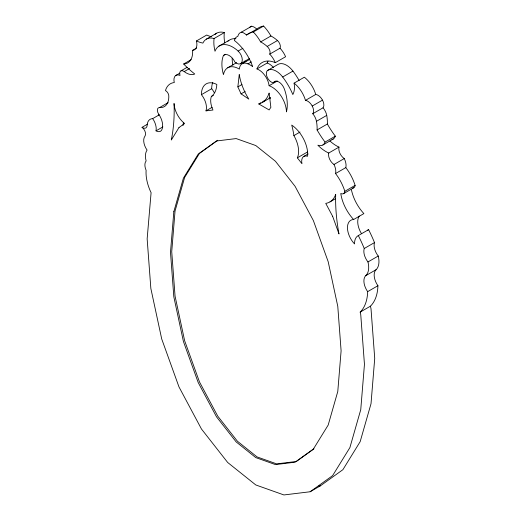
<?xml version="1.0" encoding="UTF-8"?>
<svg xmlns="http://www.w3.org/2000/svg" width="521" height="521" viewBox="0 0 521 521"><rect width="100%" height="100%" fill="white"/><g stroke="black" fill="none" stroke-linecap="round" stroke-linejoin="round"><path stroke-width="0.78" d="M237.863 86.89L239.25 74.516A41.908 24.194 60 0 0 248.83 99.12L241.054 93.852L237.863 86.89L241.972 84.519M217.739 140.266L199.465 153.376L184.649 177.407L175.049 210.992L171.728 251.623L175.049 296.097L184.649 340.767L199.465 381.9L217.739 416.116L237.394 441.202L257.035 456.904L276.671 463.879L296.325 461.489L313.948 448.842M310.125 491.759L332.632 475.608L349.897 447.598L360.753 409.643L364.453 364.316L360.753 314.717L360.187 312.092A54.08 31.221 60 0 0 367.663 291.643A12.856 7.424 60 0 1 365.788 275.642A19.726 11.39 60 0 0 367.976 261.952A11.794 6.812 60 0 1 364.244 248.497A110.83 63.992 60 0 0 358.331 235.57L368.594 229.644A110.83 63.992 60 0 1 374.508 242.571A11.794 6.812 60 0 0 378.246 256.026A19.726 11.39 60 0 1 376.058 269.715A12.856 7.424 60 0 0 377.927 285.716A54.08 31.221 60 0 1 370.451 306.166L371.017 308.79L374.723 358.389L371.017 403.716L360.161 441.671L342.896 469.682L320.395 485.832L310.125 491.759L283.925 494.95L255.798 484.96L227.677 462.479L201.477 429.03L178.97 386.895L161.705 338.95L150.849 288.458L147.15 238.859L151.09 192.685A34.406 19.863 60 0 1 146.114 170.347A10.355 5.978 60 0 1 146.114 160.963A16.529 9.541 60 0 1 147.072 150.094A11.657 6.734 60 0 1 144.968 136.118A5.698 3.289 60 0 0 142.038 127.319L147.508 124.161M158.846 115.063L152.686 118.619A12.478 7.203 60 0 1 156.026 130.849A9.02 5.21 60 0 0 161.816 129.775A14.106 8.147 60 0 0 158.762 114.275A5.112 2.95 60 0 1 159.543 107.58A21.569 12.452 60 0 0 168.784 95.818A4.285 2.475 60 0 0 165.45 90.595A27.294 15.754 60 0 1 174.281 82.546A9.775 5.646 60 0 1 180.038 75.428A5.503 3.178 60 0 1 180.526 71.175A5.503 3.178 60 0 1 184.2 71.598A18.027 10.407 60 0 0 194.737 73.995A81.504 47.059 60 0 1 183.672 63.992A23.784 13.735 60 0 0 192.601 50.355A11.775 6.799 60 0 0 196.437 40.964L206.7 35.037A47.157 27.229 60 0 0 211.578 36.789M206.44 39.101L216.703 33.175M192.601 50.355L196.704 47.984M196.437 40.964A47.157 27.229 60 0 0 202.897 43.093A23.373 13.494 60 0 1 214.079 38.528L224.349 32.595A32.647 18.847 60 0 0 224.772 43.054M183.672 63.992L191.2 59.648M225.515 54.282L223.457 55.467A32.282 18.639 60 0 0 223.457 74.627A22.266 12.856 60 0 1 239.367 69.124A13.748 7.939 60 0 1 247.976 63.849A29.261 16.893 60 0 1 252.574 66.506A34.959 20.182 60 0 0 234.333 40.443A13.618 7.861 60 0 1 237.83 36.379A13.683 7.9 60 0 1 241.451 32.133L251.715 26.206A11.273 6.506 60 0 1 256.768 29.124A40.371 23.308 60 0 1 263.606 26.05A30.824 17.799 60 0 1 270.927 35.982A31.143 17.981 60 0 1 277.459 40.521A5.477 3.165 60 0 1 280.018 48.206A17.675 10.205 60 0 1 285.599 56.73L275.329 62.657A32.009 18.482 60 0 0 256.944 68.922A14.653 8.46 60 0 1 269.123 85.718A20.475 11.82 60 0 1 286.446 111.852A37.473 21.635 60 0 0 284.394 89.084A8.772 5.06 60 0 0 278.872 81.992A8.772 5.06 60 0 0 273.349 82.709A6.955 4.018 60 0 1 267.234 77.323A6.955 4.018 60 0 1 267.748 70.342L278.012 64.415A16.939 9.782 60 0 1 292.952 71.084A46.851 27.053 60 0 1 299.139 80.521M218.644 46.33L228.908 40.404M180.995 70.856L187.156 67.3M175.623 75.578L179.732 73.207M241.451 32.133A11.273 6.506 60 0 1 246.498 35.05L256.768 29.124M184.2 71.598L189.677 68.433M246.498 35.05A40.371 23.308 60 0 1 253.343 31.976L263.606 26.05M214.079 38.528A32.647 18.847 60 0 0 215.004 51.24A26.91 15.539 60 0 1 238.117 51.065L242.903 48.297M253.343 31.976A30.824 17.799 60 0 1 260.656 41.908L270.927 35.982M227.71 67.789L236.606 62.657M159.543 107.58L167.755 102.839M260.656 41.908A31.143 17.981 60 0 1 267.195 46.447L277.459 40.521M240.552 63.686L249.455 58.554M242.083 63.783L249.611 59.44M247.976 63.849L251.396 61.875M275.329 62.657A17.675 10.205 60 0 0 269.748 54.132L280.018 48.206M201.432 94.659A23.158 13.37 60 0 1 216.827 84.467A30.804 17.786 60 0 1 211.344 96.509A16.757 9.678 60 0 0 212.965 110.016L205.99 110.862A14.243 8.219 60 0 0 201.432 94.659L211.695 88.733A23.158 13.37 60 0 1 212.802 82.331M256.944 68.922L267.214 62.995A32.009 18.482 60 0 1 268.009 61.27M211.344 96.509L213.395 95.323M156.026 130.849L162.871 126.896M205.99 110.862L212.145 107.306M241.054 93.852L245.163 91.481M267.748 70.342A16.939 9.782 60 0 1 282.682 77.01L292.952 71.084M273.349 82.709L276.084 81.126M269.123 85.718L277.335 80.97M282.682 77.01A46.851 27.053 60 0 1 292.835 94.548A22.605 13.051 60 0 0 294.091 83.126L304.355 77.199A21.446 12.38 60 0 1 315.733 94.444A8.61 4.969 60 0 1 322.499 100.13A7.405 4.279 60 0 1 323.033 107.808A10.133 5.855 60 0 1 326.726 115.388A35.265 20.358 60 0 1 327.351 124.018A65.535 37.838 60 0 0 335.322 136.163A13.246 7.646 60 0 1 331.929 139.582M258.768 103.953A40.625 23.452 60 0 0 269.123 93.018L270.861 107.333L269.123 109.938L258.768 103.953L260.819 102.767M262.871 101.582L264.238 100.794M262.2 102.481L270.412 97.74M294.091 83.126A21.446 12.38 60 0 1 305.469 100.371L315.733 94.444M335.322 136.163L325.058 142.09A65.535 37.838 60 0 1 317.087 129.944A35.265 20.358 60 0 0 316.455 121.315A10.133 5.855 60 0 0 312.763 113.734A7.405 4.279 60 0 0 312.235 106.056L322.499 100.13M312.763 113.734L323.033 107.808M316.455 121.315L326.726 115.388M293.883 135.597A59.635 34.432 60 0 0 291.721 125.086A24.539 14.171 60 0 1 307.598 156.254A10.44 6.031 60 0 0 301.952 163.705L297.348 157.837A22.449 12.96 60 0 0 293.883 135.597L300.044 132.041M317.087 129.944L327.351 124.018M297.348 157.837L307.618 151.904M322.922 144.968L333.186 139.042M304.023 156.3L308.126 153.929M325.058 142.09A13.246 7.646 60 0 1 317.849 145.19A32.81 18.938 60 0 0 328.725 153.031L338.995 147.098A8.206 4.735 60 0 0 344.257 158.56A11.319 6.532 60 0 1 345.82 167.606A34.178 19.733 60 0 1 355.114 185.385A6.259 3.614 60 0 1 352.515 187.996M358.331 235.57A16.972 9.801 60 0 0 354.541 243.932A16.125 9.313 60 0 1 347.474 228.257A16.125 9.313 60 0 1 353.616 219.523A30.863 17.818 60 0 1 340.767 193.493A6.259 3.614 60 0 0 344.843 191.311A34.178 19.733 60 0 0 335.55 173.539A11.319 6.532 60 0 0 333.994 164.486L344.257 158.56M335.55 173.539L345.82 167.606M344.843 191.311L355.114 185.385M343.515 193.669L353.785 187.742M330.008 201.861L335.485 198.703M353.616 219.523L363.879 213.597A30.863 17.818 60 0 1 351.428 189.813M364.244 248.497L374.508 242.571M367.976 261.952L378.246 256.026M365.788 275.642L376.058 269.715M367.663 291.643L377.927 285.716M360.187 312.092L370.451 306.166M318.806 486.028L320.395 485.832M270.412 98.827L269.031 98.026A40.625 23.452 60 0 0 270.23 97.635M152.686 118.619A14.477 8.356 60 0 0 147.156 125.3A6.486 3.745 60 0 1 142.038 127.319M158.599 115.148A14.477 8.356 60 0 1 159.048 114.522M333.994 164.486A8.206 4.735 60 0 1 328.725 153.031M305.469 100.371A8.61 4.969 60 0 1 312.235 106.056M267.195 46.447A5.477 3.165 60 0 1 269.748 54.132M223.457 55.467A10.251 5.92 60 0 1 234.958 62.11A8.186 4.728 60 0 0 242.083 61.608A8.186 4.728 60 0 0 238.117 51.065M167.775 103.086A5.112 2.95 60 0 1 168.009 102.552M215.049 34.438A23.373 13.494 60 0 1 224.349 32.595M227.905 41.244A26.91 15.539 60 0 1 235.961 38.73M232.861 65.092A32.282 18.639 60 0 1 232.164 58.222M244.772 61.107A22.266 12.856 60 0 1 245.964 61.452M249.429 27.691A13.683 7.9 60 0 1 251.715 26.206M267.214 62.995A14.653 8.46 60 0 1 273.486 67.489M338.995 147.098A32.81 18.938 60 0 1 329.865 140.95M361.209 233.213A16.125 9.313 60 0 1 359.256 216.033M367.442 230.412A16.972 9.801 60 0 1 368.594 229.644M211.695 88.733A14.243 8.219 60 0 1 214.3 92.738M183.418 122.565A182.578 105.411 60 0 1 183.04 125.515M173.819 211.702L170.497 252.34L173.819 296.807L183.418 341.476L198.234 382.609L216.508 416.826L236.163 441.912L255.798 457.614L275.44 464.589L295.094 462.199L313.368 449.082L328.184 425.058L337.784 391.473L341.105 350.835L337.784 306.368L328.184 261.698L313.368 220.565L295.094 186.349L275.44 161.256L255.798 145.554L236.163 138.579L216.508 140.976L198.234 154.092L183.418 178.117L173.819 211.702M178.97 127.567L171.292 140.025A182.578 105.411 60 0 0 174.047 103.484A18.183 10.498 60 0 0 184.61 123.516L178.97 127.567M332.632 216.28L325.749 203.392A34.112 19.694 60 0 0 335.687 194.398A172.021 99.316 60 0 0 338.995 233.955L332.632 216.28"/></g></svg>
